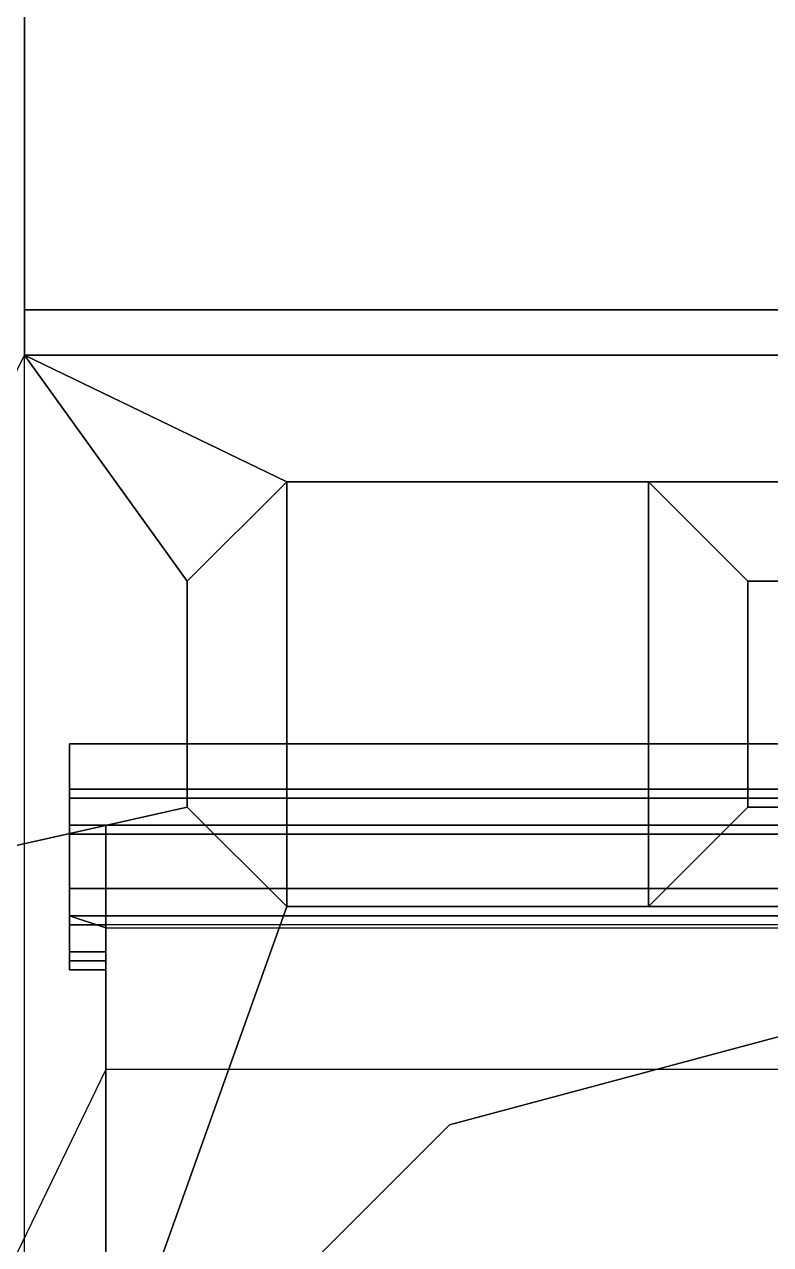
# Model space of a CAD drawing. Header units: millimetres. Extents: x -1.7 to 1.6, y -3.2 to 7.1.
# Drawn here: x -0.96 to -0.135, y 0.986 to 2.336 of the extents above; entities that cross this region are included whole.
import ezdxf

# ---------------------------------------------------------------- set-up
doc = ezdxf.new("R2010")
doc.units = ezdxf.units.MM
doc.header["$MEASUREMENT"] = 0
doc.layers.add('sleeve', color=5, linetype='Continuous')
doc.layers.add('turret', color=2, linetype='Continuous')

msp = doc.modelspace()

# ---------------------------------------------------------------- linework, layer by layer
for points in [[(0.96, 2.02, 1.82), (0.96, 3.16, 1.16), (-0.96, 3.16, 1.16), (-0.96, 2.02, 1.82)], [(0.96, 2.92, 0.51), (0.96, -2.73, 0.51), (-0.96, -2.73, 0.51), (-0.96, 2.92, 0.51)], [(-0.96, 2.02, 1.82), (-0.96, 1.97, 1.76), (0.96, 1.97, 1.76), (0.96, 2.02, 1.82)], [(-0.78, 1.72, 1.76), (-0.96, 1.97, 1.76), (-1.27, 1.36, 1.76), (-0.78, 1.47, 1.76)], [(-0.96, 1.97, 1.76), (-0.67, 1.83, 1.76), (0.67, 1.83, 1.76), (0.96, 1.97, 1.76)], [(-0.67, 1.83, 1.76), (-0.96, 1.97, 1.76), (-0.96, 1.97, 1.76), (-0.78, 1.72, 1.76)], [(-0.67, 1.36, 1.79), (-0.67, 1.83, 1.79), (-0.78, 1.72, 1.79), (-0.78, 1.47, 1.79)], [(-0.67, 1.83, 1.79), (-0.67, 1.83, 1.76), (-0.78, 1.72, 1.76), (-0.78, 1.72, 1.79)], [(-0.27, 1.83, 1.79), (-0.27, 1.83, 1.76), (-0.67, 1.83, 1.76), (-0.67, 1.83, 1.79)], [(-0.67, 1.83, 1.79), (-0.67, 1.36, 1.79), (-0.27, 1.36, 1.79), (-0.27, 1.83, 1.79)], [(-0.16, 1.72, 1.79), (-0.16, 1.72, 1.76), (-0.27, 1.83, 1.76), (-0.27, 1.83, 1.79)], [(-0.27, 1.83, 1.79), (-0.27, 1.36, 1.79), (-0.16, 1.47, 1.79), (-0.16, 1.72, 1.79)], [(0.27, 1.83, 1.76), (-0.27, 1.83, 1.76), (-0.16, 1.72, 1.76), (0.16, 1.72, 1.76)], [(-0.78, 1.72, 1.79), (-0.78, 1.72, 1.76), (-0.78, 1.47, 1.76), (-0.78, 1.47, 1.79)], [(-0.16, 1.47, 1.79), (-0.16, 1.47, 1.76), (-0.16, 1.72, 1.76), (-0.16, 1.72, 1.79)], [(-0.16, 1.47, 1.76), (0.16, 1.47, 1.76), (0.16, 1.72, 1.76), (-0.16, 1.72, 1.76)], [(-0.78, 1.47, 1.76), (-1.27, 1.36, 1.76), (-1.27, -0.32, 1.76), (-0.67, 1.36, 1.76)], [(-0.78, 1.47, 1.79), (-0.78, 1.47, 1.76), (-0.67, 1.36, 1.76), (-0.67, 1.36, 1.79)], [(-0.27, 1.36, 1.79), (-0.27, 1.36, 1.76), (-0.16, 1.47, 1.76), (-0.16, 1.47, 1.79)], [(-0.27, 1.36, 1.76), (0.27, 1.36, 1.76), (0.16, 1.47, 1.76), (-0.16, 1.47, 1.76)], [(1.27, -0.32, 1.76), (0.67, 1.36, 1.76), (-0.67, 1.36, 1.76), (-1.27, -0.32, 1.76)], [(-0.67, 1.36, 1.79), (-0.67, 1.36, 1.76), (-0.27, 1.36, 1.76), (-0.27, 1.36, 1.79)]]:
    msp.add_3dface(points)
at = {"layer": 'sleeve'}
for points in [[(-0.91, 1.54, 2.32), (-0.91, 1.49, 2.43), (0.91, 1.49, 2.43), (0.91, 1.54, 2.32)], [(-0.91, 1.54, 2.09), (-0.91, 1.54, 2.32), (0.91, 1.54, 2.32), (0.91, 1.54, 2.09)], [(-0.91, 1.48, 1.94), (-0.91, 1.54, 2.09), (0.91, 1.54, 2.09), (0.91, 1.48, 1.94)], [(-0.91, 1.54, 2.32), (-0.91, 1.29, 2.12), (-0.91, 1.29, 2.24), (-0.91, 1.49, 2.43)], [(-0.91, 1.54, 2.09), (-0.91, 1.31, 2), (-0.91, 1.29, 2.12), (-0.91, 1.54, 2.32)], [(-0.91, 1.48, 1.94), (-0.91, 1.34, 1.9), (-0.91, 1.31, 2), (-0.91, 1.54, 2.09)], [(-0.91, 1.49, 2.43), (-0.91, 1.45, 2.46), (0.91, 1.45, 2.46), (0.91, 1.49, 2.43)], [(-0.91, 1.49, 2.43), (-0.91, 1.29, 2.24), (-0.91, 1.3, 2.33), (-0.91, 1.45, 2.46)], [(-0.91, 1.44, 1.91), (-0.91, 1.48, 1.94), (0.91, 1.48, 1.94), (0.91, 1.44, 1.91)], [(-0.91, 1.44, 1.91), (-0.91, 1.38, 1.9), (-0.91, 1.34, 1.9), (-0.91, 1.48, 1.94)], [(-0.91, 1.45, 2.46), (-0.91, 1.38, 2.48), (0.91, 1.38, 2.48), (0.91, 1.45, 2.46)], [(-0.91, 1.38, 2.48), (-0.91, 1.45, 2.46), (-0.91, 1.3, 2.33), (-0.91, 1.35, 2.48)], [(-0.91, 1.38, 1.9), (-0.91, 1.44, 1.91), (0.91, 1.44, 1.91), (0.91, 1.38, 1.9)], [(-0.91, 1.38, 2.48), (-0.91, 1.35, 2.48), (0.91, 1.35, 2.48), (0.91, 1.38, 2.48)], [(-0.91, 1.34, 1.9), (-0.91, 1.38, 1.9), (0.91, 1.38, 1.9), (0.91, 1.34, 1.9)], [(-0.91, 1.35, 2.48), (-0.91, 1.3, 2.33), (-0.87, 1.3, 2.33), (-0.87, 1.3367, 2.44)], [(-0.91, 1.35, 2.48), (-0.87, 1.3367, 2.44), (0.87, 1.3367, 2.44), (0.91, 1.35, 2.48)], [(-0.91, 1.31, 2), (-0.91, 1.34, 1.9), (-0.87, 1.34, 1.9), (-0.87, 1.31, 2)], [(-0.91, 1.29, 2.12), (-0.91, 1.31, 2), (-0.87, 1.31, 2), (-0.87, 1.29, 2.12)], [(-0.91, 1.3, 2.33), (-0.91, 1.29, 2.24), (-0.87, 1.29, 2.24), (-0.87, 1.3, 2.33)], [(-0.91, 1.29, 2.24), (-0.91, 1.29, 2.12), (-0.87, 1.29, 2.12), (-0.87, 1.29, 2.24)]]:
    msp.add_3dface(points, dxfattribs=at)
at = {"layer": 'turret'}
for points in [[(-0.87, 1.45, 2.4), (-0.87, 0.95, 2.58), (0.87, 0.95, 2.58), (0.87, 1.45, 2.4)], [(-0.87, 1.18, 1.86), (-0.87, 1.45, 1.96), (0.87, 1.45, 1.96), (0.87, 1.18, 1.86)], [(-0.87, 1.45, 1.96), (-0.87, 1.18, 1.86), (-0.87, 0.95, 2.58), (-0.87, 1.45, 2.4)], [(0, 1.25, 1.76), (-0.49, 1.1187, 1.76), (-0.49, 1.1187, 1.86), (0, 1.25, 1.86)], [(-0.87, 0.95, 2.58), (-0.87, 1.18, 1.86), (-1.17, 0.56, 1.86), (-0.87, 0.95, 2.58)], [(-0.49, 1.1187, 1.76), (-0.8487, 0.76, 1.76), (-0.8487, 0.76, 1.86), (-0.49, 1.1187, 1.86)]]:
    msp.add_3dface(points, dxfattribs=at)

doc.saveas('drawing.dxf')
